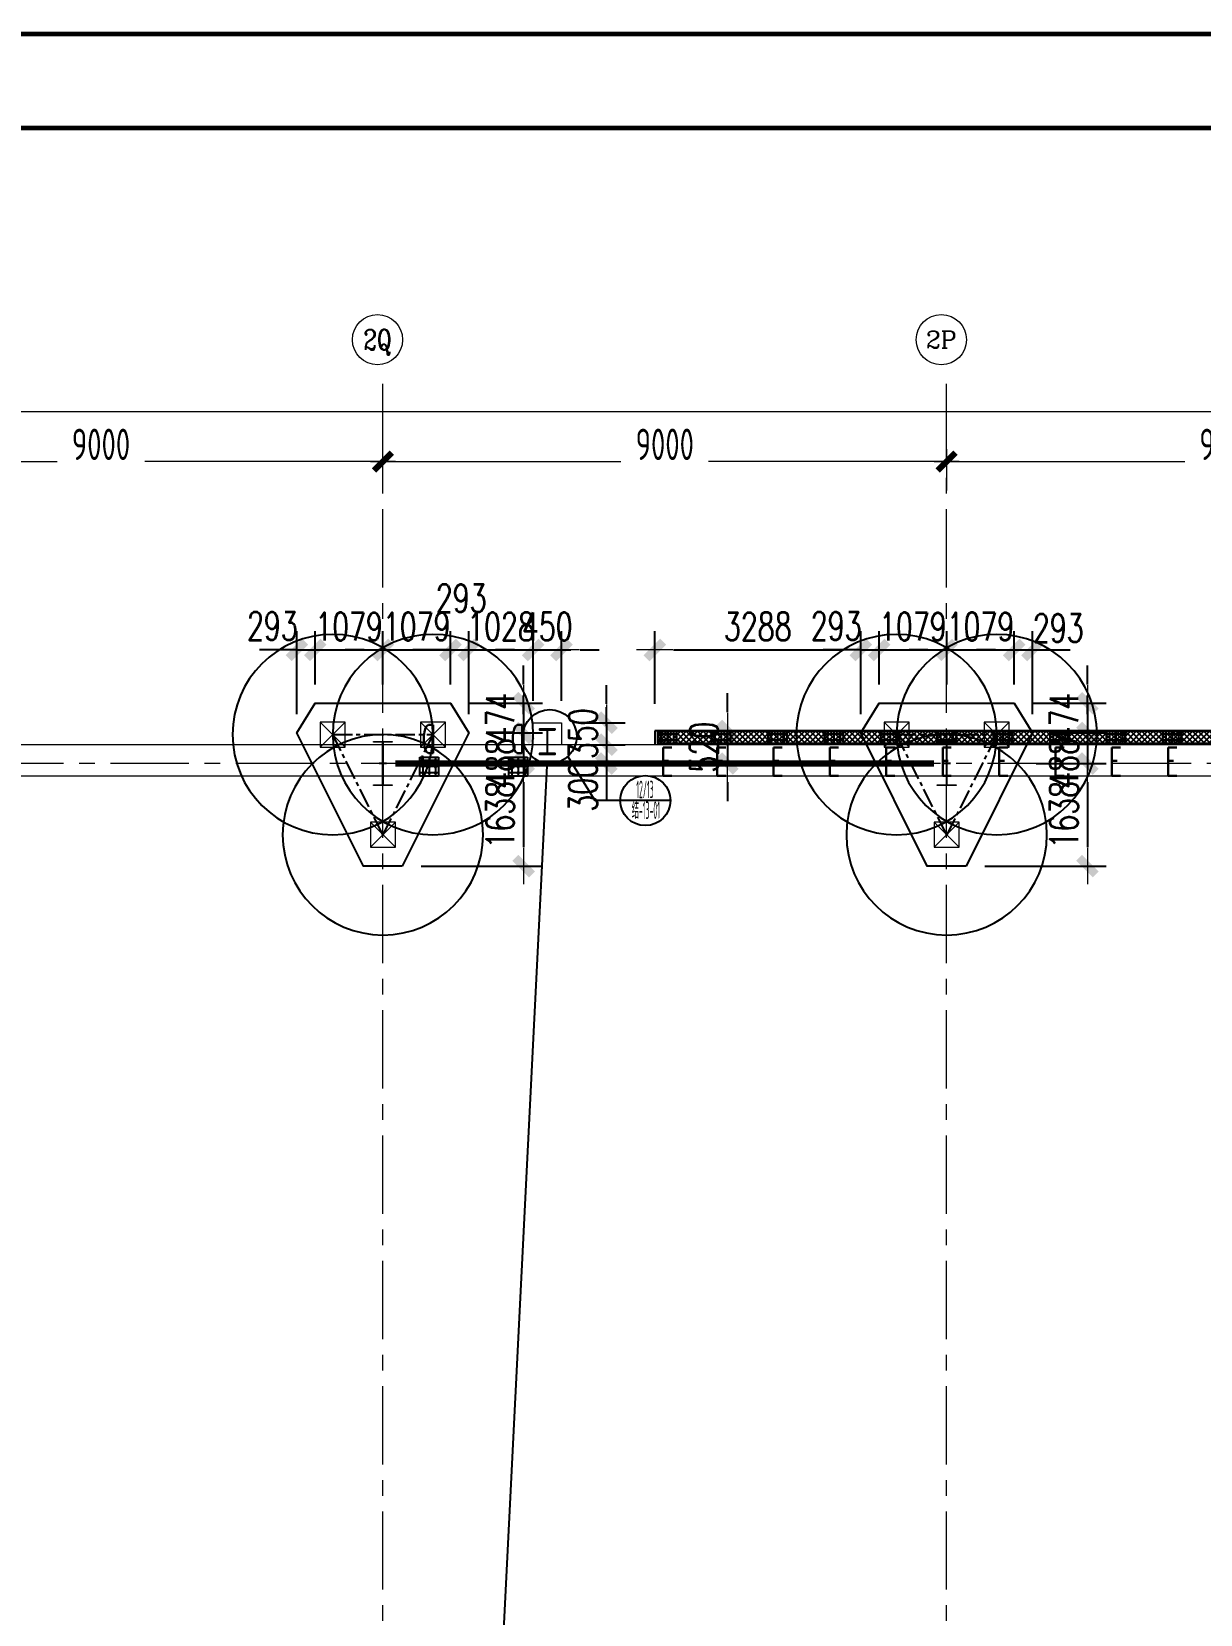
# Model space of a CAD drawing. Extents: x -1201378 to 2367219, y -619313 to 244905.
# Drawn here: x -215365 to -196708, y 4818 to 30085 of the extents above; entities that cross this region are included whole.
import ezdxf
from ezdxf.enums import TextEntityAlignment as Align

# ---------------------------------------------------------------- set-up
doc = ezdxf.new("R2010")
doc.units = 0
doc.header["$LTSCALE"] = 1000
doc.linetypes.add('CENTER', pattern=[2, 1.25, -0.25, 0.25, -0.25])
doc.layers.get('0').update_dxf_attribs({"linetype": 'CONTINUOUS'})
doc.layers.get('Defpoints').update_dxf_attribs({"linetype": 'CONTINUOUS'})
for name, color, linetype in [('0-cxFrame', 155, 'CONTINUOUS'), ('2钢材断面', 2, 'CONTINUOUS'), ('30预埋件', 30, 'CONTINUOUS'), ('40钢材投影', 40, 'CONTINUOUS'), ('A-AXIS-DP', 126, 'CONTINUOUS'), ('ALT_CEN-0-30', 1, 'CENTER'), ('S-DOTE1', 140, 'CENTER'), ('S-HATCH1-W', 252, 'CONTINUOUS'), ('S-SS', 111, 'CONTINUOUS'), ('S-XXX', 241, 'CONTINUOUS'), ('结构轮廓线', 1, 'CONTINUOUS')]:
    doc.layers.add(name, color=color, linetype=linetype)
for name, color, linetype, lineweight in [('0-cxText', 131, 'CONTINUOUS', 25), ('S-axis', 111, 'CONTINUOUS', 0), ('S-bkl', 4, 'CONTINUOUS', 0), ('S-col', 2, 'CONTINUOUS', 0), ('S-dim', 81, 'CONTINUOUS', 0), ('S-dote', 5, 'CENTER', 0), ('S-zhuang', 1, 'CONTINUOUS', 0), ('柱间支撑', 6, 'CENTER', 0)]:
    doc.layers.add(name, color=color, linetype=linetype, lineweight=lineweight)
doc.styles.add('_TCH_AXIS', font='COMPLEX', dxfattribs={"bigfont": 'GBCBIG'})
doc.styles.add('cx_tuming', font='simhei.ttf')
doc.styles.add('cx_tuqian1', font='')
doc.styles.add('DHTEXT-1', font='romans.shx', dxfattribs={"width": 0.7, "bigfont": 'chinese.shx'})
doc.styles.add('HZS', font='hzs.shx', dxfattribs={"width": 0.7, "bigfont": 'hztxt.shx'})
doc.styles.add('SS1', font='tj-romans1.shx', dxfattribs={"width": 0.7, "bigfont": 'tj-hztxt1.shx'})
doc.styles.add('TSSD_Dimension', font='tssdeng.shx', dxfattribs={"width": 0.7, "bigfont": 'hztxt.shx'})
doc.styles.add('黑体', font='simhei.ttf', dxfattribs={"width": 0.8})
doc.styles.get('cx_tuqian1').set_extended_font_data('SimSun')
doc.dimstyles.new('S-150-ARCHI', dxfattribs={"dimscale": 150, "dimtxt": 3, "dimasz": 2, "dimexe": 2, "dimexo": 2, "dimgap": 1, "dimtad": 1, "dimdec": 0, "dimzin": 0, "dimdsep": 46, "dimtxsty": 'SS1', "dimblk1": 'TT', "dimblk2": 'TT', "dimsah": 1, "dimcen": 1, "dimclrd": 256, "dimclre": 256, "dimclrt": 256, "dimadec": 0, "dimazin": 0, "dimtfac": 1, "dimtdec": 0, "dimtix": 1, "dimtmove": 2, "dimatfit": 0, "dimldrblk": 'TT', "dimfxl": 2, "dimtolj": 1, "dimtzin": 0, "dimarcsym": 0})
doc.dimstyles.new('TSSD_200_200', dxfattribs={"dimtxt": 500, "dimasz": 200, "dimexe": 200, "dimexo": 500, "dimgap": 200, "dimtad": 1, "dimdec": 0, "dimzin": 0, "dimdsep": 46, "dimtxsty": 'TSSD_Dimension', "dimblk": 'ARCHTICK', "dimcen": 0, "dimdle": 200, "dimclrt": 7, "dimadec": 0, "dimazin": 0, "dimtfac": 1, "dimtdec": 0, "dimtix": 1, "dimtmove": 2, "dimatfit": 3, "dimfxl": 1, "dimtolj": 1, "dimtzin": 0, "dimarcsym": 0})

# ---------------------------------------------------------------- blocks, each defined once
blk = doc.blocks.new('_ArchTick')
at = {"color": 0, "linetype": 'ByBlock', "const_width": 0.5}
blk.add_lwpolyline([(-0.71, -0.71), (0.71, 0.71)], dxfattribs=at)
blk = doc.blocks.new('*D96')
at = {"layer": 'Defpoints', "color": 0, "transparency": 16777216}
for p in [(-209758, -176778), (-218758, -177738), (-209758, -177738)]:
    blk.add_point(p, dxfattribs=at)
at = {"layer": 'S-axis', "color": 0, "lineweight": -2, "transparency": 16777216}
for p, q in [((-218758, -177238), (-218758, -176578)), ((-209758, -177238), (-209758, -176578)), ((-218958, -176778), (-214957, -176778)), ((-209558, -176778), (-213560, -176778))]:
    blk.add_line(p, q, dxfattribs=at)
at = {"layer": 'S-axis', "color": 0, "lineweight": -2, "transparency": 16777216, "xscale": 200, "yscale": 200, "zscale": 200, "rotation": 180}
blk.add_blockref('_ArchTick', (-218758, -176778), dxfattribs=at)
at = {"layer": 'S-axis', "color": 0, "lineweight": -2, "transparency": 16777216, "xscale": 200, "yscale": 200, "zscale": 200}
blk.add_blockref('_ArchTick', (-209758, -176778), dxfattribs=at)
at = {"layer": 'S-axis', "color": 7, "transparency": 16777216, "insert": (-214258, -176503), "char_height": 500, "attachment_point": 5, "style": 'TSSD_Dimension'}
blk.add_mtext('\\A1;9000', dxfattribs=at)
blk = doc.blocks.new('*D97')
at = {"layer": 'Defpoints', "color": 0, "transparency": 16777216}
for p in [(-200758, -176778), (-209758, -177738), (-200758, -177738)]:
    blk.add_point(p, dxfattribs=at)
at = {"layer": 'S-axis', "color": 0, "lineweight": -2, "transparency": 16777216}
for p, q in [((-209758, -177238), (-209758, -176578)), ((-200758, -177238), (-200758, -176578)), ((-209958, -176778), (-205957, -176778)), ((-200558, -176778), (-204560, -176778))]:
    blk.add_line(p, q, dxfattribs=at)
at = {"layer": 'S-axis', "color": 0, "lineweight": -2, "transparency": 16777216, "xscale": 200, "yscale": 200, "zscale": 200, "rotation": 180}
blk.add_blockref('_ArchTick', (-209758, -176778), dxfattribs=at)
at = {"layer": 'S-axis', "color": 0, "lineweight": -2, "transparency": 16777216, "xscale": 200, "yscale": 200, "zscale": 200}
blk.add_blockref('_ArchTick', (-200758, -176778), dxfattribs=at)
at = {"layer": 'S-axis', "color": 7, "transparency": 16777216, "insert": (-205258, -176503), "char_height": 500, "attachment_point": 5, "style": 'TSSD_Dimension'}
blk.add_mtext('\\A1;9000', dxfattribs=at)
blk = doc.blocks.new('*D98')
at = {"layer": 'Defpoints', "color": 0, "transparency": 16777216}
for p in [(-191758, -176778), (-200758, -177738), (-191758, -177738)]:
    blk.add_point(p, dxfattribs=at)
at = {"layer": 'S-axis', "color": 0, "lineweight": -2, "transparency": 16777216}
for p, q in [((-200758, -177238), (-200758, -176578)), ((-191758, -177238), (-191758, -176578)), ((-200958, -176778), (-196957, -176778)), ((-191558, -176778), (-195560, -176778))]:
    blk.add_line(p, q, dxfattribs=at)
at = {"layer": 'S-axis', "color": 0, "lineweight": -2, "transparency": 16777216, "xscale": 200, "yscale": 200, "zscale": 200, "rotation": 180}
blk.add_blockref('_ArchTick', (-200758, -176778), dxfattribs=at)
at = {"layer": 'S-axis', "color": 0, "lineweight": -2, "transparency": 16777216, "xscale": 200, "yscale": 200, "zscale": 200}
blk.add_blockref('_ArchTick', (-191758, -176778), dxfattribs=at)
at = {"layer": 'S-axis', "color": 7, "transparency": 16777216, "insert": (-196258, -176503), "char_height": 500, "attachment_point": 5, "style": 'TSSD_Dimension'}
blk.add_mtext('\\A1;9000', dxfattribs=at)
blk = doc.blocks.new('*D112')
at = {"layer": 'Defpoints', "color": 0, "transparency": 16777216}
for p in [(-82958, -175978), (-240958, -177638), (-82958, -177638)]:
    blk.add_point(p, dxfattribs=at)
at = {"layer": 'S-axis', "color": 0, "lineweight": -2, "transparency": 16777216}
for p, q in [((-240958, -177138), (-240958, -175778)), ((-82958, -177138), (-82958, -175778)), ((-241158, -175978), (-162899, -175978)), ((-82758, -175978), (-161018, -175978))]:
    blk.add_line(p, q, dxfattribs=at)
at = {"layer": 'S-axis', "color": 0, "lineweight": -2, "transparency": 16777216, "xscale": 200, "yscale": 200, "zscale": 200, "rotation": 180}
blk.add_blockref('_ArchTick', (-240958, -175978), dxfattribs=at)
at = {"layer": 'S-axis', "color": 0, "lineweight": -2, "transparency": 16777216, "xscale": 200, "yscale": 200, "zscale": 200}
blk.add_blockref('_ArchTick', (-82958, -175978), dxfattribs=at)
at = {"layer": 'S-axis', "color": 7, "transparency": 16777216, "insert": (-161958, -175703), "char_height": 500, "attachment_point": 5, "style": 'TSSD_Dimension'}
blk.add_mtext('\\A1;158000', dxfattribs=at)
blk = doc.blocks.new('nt66')
at = {"layer": 'S-col'}
blk.add_lwpolyline([(-195790, 766820), (-195490, 766820), (-195490, 766808), (-195636, 766808), (-195636, 766132), (-195490, 766132), (-195490, 766120), (-195790, 766120), (-195790, 766132), (-195644, 766132), (-195644, 766808), (-195790, 766808)], close=True, dxfattribs=at)
blk = doc.blocks.new('33333')
for p in [(-59214, -43900), (-50214, -43900)]:
    blk.add_blockref('nt66', p)
blk = doc.blocks.new('S-ZHUANG-400')
at = {"layer": 'S-zhuang'}
for p, q in [((200, -200), (-200, 200)), ((-200, -200), (200, 200))]:
    blk.add_line(p, q, dxfattribs=at)
blk.add_lwpolyline([(-200, 200), (200, 200), (200, -200), (-200, -200)], close=True, dxfattribs=at)
blk = doc.blocks.new('CT3')
at = {"layer": 'Defpoints'}
for centre in [(-101758, -256416), (-102558, -258016), (-100958, -258016)]:
    blk.add_circle(centre, 1600, dxfattribs=at)
at = {"layer": 'S-DOTE1', "ltscale": 0.25}
for p, q in [((-101698, -257554), (-101818, -257554)), ((-101758, -257494), (-101758, -257614))]:
    blk.add_line(p, q, dxfattribs=at)
at = {"layer": 'S-DOTE1', "linetype": 'CENTER', "ltscale": 0.25}
blk.add_lwpolyline([(-100958, -258016), (-101758, -256416), (-102558, -258016)], close=True, dxfattribs=at)
at = {"layer": 'S-HATCH1-W'}
blk.add_lwpolyline([(-101449, -255916), (-102067, -255916), (-103130, -258042), (-102837, -258516), (-100680, -258516), (-100387, -258042)], close=True, dxfattribs=at)
at = {"layer": 'S-zhuang', "rotation": 90.00000000000001}
for p in [(-101758, -256416), (-102558, -258016), (-100958, -258016)]:
    blk.add_blockref('S-ZHUANG-400', p, dxfattribs=at)
blk = doc.blocks.new('TK22.A0 L(Dragon)')
at = {"layer": '0-cxFrame', "color": 7, "const_width": 0.5}
blk.add_lwpolyline([(0, 0), (-1486, 0), (-1486, 841), (0, 841)], close=True, dxfattribs=at)
at = {"layer": '0-cxFrame', "const_width": 0.5}
blk.add_lwpolyline([(-80, 10), (-1466, 10), (-1466, 831), (-80, 831)], close=True, dxfattribs=at)
at = {"style": '黑体', "flags": 4}
blk.add_attdef('图幅', text='', height=3.3, dxfattribs=at).set_placement((-40, 3), align=Align.RIGHT)
at = {"layer": '0-cxText', "flags": 4}
for tag, height, style, p in [('建设单位', 3.5, 'cx_tuming', (-45, 240)), ('项目名称', 3.5, 'cx_tuming', (-45, 210)), ('子项名称', 3.5, 'cx_tuming', (-45, 180)), ('工程编号', 3.3, 'cx_tuqian1', (-35, 165)), ('图名1', 3.5, 'cx_tuming', (-45, 87)), ('图名2', 3.5, 'cx_tuming', (-45, 79)), ('图名3', 3.5, 'cx_tuming', (-45, 71)), ('出图日期', 3.3, 'cx_tuqian1', (-39, 60)), ('专业', 3.3, 'cx_tuqian1', (-55, 52)), ('图号', 3.3, 'cx_tuqian1', (-55, 44)), ('版次', 3.3, 'cx_tuqian1', (-20, 44))]:
    blk.add_attdef(tag, text='', height=height, dxfattribs=dict(at, style=style)).set_placement(p, align=Align.MIDDLE)
at = {"layer": 'Defpoints', "color": 6, "flags": 4}
for tag, height, style, p in [('tufu', 3.3, '黑体', (-12, 12)), ('dwfname', 4, 'cx_tuqian1', (-80, 3))]:
    blk.add_attdef(tag, text='', height=height, dxfattribs=dict(at, style=style)).set_placement(p, align=Align.RIGHT)
blk = doc.blocks.new('TT')
blk.add_line((-0.969, 0), (0.969, 0))
at = {"const_width": 0.45}
blk.add_lwpolyline([(-0.442, -0.442), (0.442, 0.442)], dxfattribs=at)
blk = doc.blocks.new('*D2068')
at = {"layer": 'Defpoints', "color": 0, "transparency": 16777216}
for p in [(-210837, 20214), (-210837, 19364), (-211130, 18889)]:
    blk.add_point(p, dxfattribs=at)
at = {"layer": 'S-dim', "lineweight": -2, "transparency": 16777216}
for p, q in [((-211130, 19189), (-211130, 20514)), ((-210837, 19664), (-210837, 20514)), ((-211430, 20214), (-211730, 20214)), ((-211130, 20214), (-210837, 20214)), ((-210537, 20214), (-210237, 20214))]:
    blk.add_line(p, q, dxfattribs=at)
at = {"layer": 'S-dim', "lineweight": -2, "transparency": 16777216, "xscale": 300, "yscale": 300, "zscale": 300}
blk.add_blockref('TT', (-211130, 20214), dxfattribs=at)
at = {"layer": 'S-dim', "lineweight": -2, "transparency": 16777216, "xscale": 300, "yscale": 300, "zscale": 300, "rotation": 180}
blk.add_blockref('TT', (-210837, 20214), dxfattribs=at)
at = {"layer": 'S-dim', "transparency": 16777216, "insert": (-211522, 20598), "char_height": 450, "attachment_point": 5, "style": 'SS1'}
blk.add_mtext('\\A1;293', dxfattribs=at)
blk = doc.blocks.new('*D2069')
at = {"layer": 'Defpoints', "color": 0, "transparency": 16777216}
for p in [(-209758, 20214), (-210837, 19364), (-209758, 19364)]:
    blk.add_point(p, dxfattribs=at)
at = {"layer": 'S-dim', "lineweight": -2, "transparency": 16777216}
for p, q in [((-210837, 19664), (-210837, 20514)), ((-209758, 19664), (-209758, 20514)), ((-211137, 20214), (-211437, 20214)), ((-210837, 20214), (-209758, 20214)), ((-209458, 20214), (-209158, 20214))]:
    blk.add_line(p, q, dxfattribs=at)
at = {"layer": 'S-dim', "lineweight": -2, "transparency": 16777216, "xscale": 300, "yscale": 300, "zscale": 300}
blk.add_blockref('TT', (-210837, 20214), dxfattribs=at)
at = {"layer": 'S-dim', "lineweight": -2, "transparency": 16777216, "xscale": 300, "yscale": 300, "zscale": 300, "rotation": 180}
blk.add_blockref('TT', (-209758, 20214), dxfattribs=at)
at = {"layer": 'S-dim', "transparency": 16777216, "insert": (-210298, 20589), "char_height": 450, "attachment_point": 5, "style": 'SS1'}
blk.add_mtext('\\A1;1079', dxfattribs=at)
blk = doc.blocks.new('*D2070')
at = {"layer": 'Defpoints', "color": 0, "transparency": 16777216}
for p in [(-208680, 20214), (-209758, 19364), (-208680, 19364)]:
    blk.add_point(p, dxfattribs=at)
at = {"layer": 'S-dim', "lineweight": -2, "transparency": 16777216}
for p, q in [((-209758, 19664), (-209758, 20514)), ((-208680, 19664), (-208680, 20514)), ((-210058, 20214), (-210358, 20214)), ((-209758, 20214), (-208680, 20214)), ((-208380, 20214), (-208080, 20214))]:
    blk.add_line(p, q, dxfattribs=at)
at = {"layer": 'S-dim', "lineweight": -2, "transparency": 16777216, "xscale": 300, "yscale": 300, "zscale": 300}
blk.add_blockref('TT', (-209758, 20214), dxfattribs=at)
at = {"layer": 'S-dim', "lineweight": -2, "transparency": 16777216, "xscale": 300, "yscale": 300, "zscale": 300, "rotation": 180}
blk.add_blockref('TT', (-208680, 20214), dxfattribs=at)
at = {"layer": 'S-dim', "transparency": 16777216, "insert": (-209219, 20589), "char_height": 450, "attachment_point": 5, "style": 'SS1'}
blk.add_mtext('\\A1;1079', dxfattribs=at)
blk = doc.blocks.new('*D2071')
at = {"layer": 'Defpoints', "color": 0, "transparency": 16777216}
for p in [(-208387, 20214), (-208680, 19364), (-208387, 18889)]:
    blk.add_point(p, dxfattribs=at)
at = {"layer": 'S-dim', "lineweight": -2, "transparency": 16777216}
for p, q in [((-208680, 19664), (-208680, 20514)), ((-208387, 19189), (-208387, 20514)), ((-208980, 20214), (-209280, 20214)), ((-208680, 20214), (-208387, 20214)), ((-208087, 20214), (-207787, 20214))]:
    blk.add_line(p, q, dxfattribs=at)
at = {"layer": 'S-dim', "lineweight": -2, "transparency": 16777216, "xscale": 300, "yscale": 300, "zscale": 300}
blk.add_blockref('TT', (-208680, 20214), dxfattribs=at)
at = {"layer": 'S-dim', "lineweight": -2, "transparency": 16777216, "xscale": 300, "yscale": 300, "zscale": 300, "rotation": 180}
blk.add_blockref('TT', (-208387, 20214), dxfattribs=at)
at = {"layer": 'S-dim', "transparency": 16777216, "insert": (-208507, 21041), "char_height": 450, "attachment_point": 5, "style": 'SS1'}
blk.add_mtext('\\A1;293', dxfattribs=at)
blk = doc.blocks.new('*D2072')
at = {"layer": 'Defpoints', "color": 0, "transparency": 16777216}
for p in [(-208680, 19364), (-208387, 18889), (-207511, 18889)]:
    blk.add_point(p, dxfattribs=at)
at = {"layer": 'S-dim', "lineweight": -2, "transparency": 16777216}
for p, q in [((-207511, 19664), (-207511, 19964)), ((-208380, 19364), (-207211, 19364)), ((-207511, 19364), (-207511, 18889)), ((-208087, 18889), (-207211, 18889)), ((-207511, 18589), (-207511, 18289))]:
    blk.add_line(p, q, dxfattribs=at)
at = {"layer": 'S-dim', "lineweight": -2, "transparency": 16777216, "xscale": 300, "yscale": 300, "zscale": 300}
for p, rotation in [((-207511, 19364), 270), ((-207511, 18889), 90)]:
    blk.add_blockref('TT', p, dxfattribs=dict(at, rotation=rotation))
at = {"layer": 'S-dim', "transparency": 16777216, "insert": (-207886, 19127), "char_height": 450, "attachment_point": 5, "rotation": 90, "style": 'SS1'}
blk.add_mtext('\\A1;474', dxfattribs=at)
blk = doc.blocks.new('*D2073')
at = {"layer": 'Defpoints', "color": 0, "transparency": 16777216}
for p in [(-208387, 18889), (-208630, 18402), (-207511, 18402)]:
    blk.add_point(p, dxfattribs=at)
at = {"layer": 'S-dim', "lineweight": -2, "transparency": 16777216}
for p, q in [((-207511, 19189), (-207511, 19489)), ((-208087, 18889), (-207211, 18889)), ((-207511, 18889), (-207511, 18402)), ((-208330, 18402), (-207211, 18402)), ((-207511, 18102), (-207511, 17802))]:
    blk.add_line(p, q, dxfattribs=at)
at = {"layer": 'S-dim', "lineweight": -2, "transparency": 16777216, "xscale": 300, "yscale": 300, "zscale": 300}
for p, rotation in [((-207511, 18889), 270), ((-207511, 18402), 90)]:
    blk.add_blockref('TT', p, dxfattribs=dict(at, rotation=rotation))
at = {"layer": 'S-dim', "transparency": 16777216, "insert": (-207886, 18402), "char_height": 450, "attachment_point": 5, "rotation": 90, "style": 'SS1'}
blk.add_mtext('\\A1;488', dxfattribs=at)
blk = doc.blocks.new('*D2074')
at = {"layer": 'Defpoints', "color": 0, "transparency": 16777216}
for p in [(-208630, 18402), (-209449, 16764), (-207511, 16764)]:
    blk.add_point(p, dxfattribs=at)
at = {"layer": 'S-dim', "lineweight": -2, "transparency": 16777216}
for p, q in [((-208330, 18402), (-207211, 18402)), ((-207511, 18102), (-207511, 17064)), ((-209149, 16764), (-207211, 16764))]:
    blk.add_line(p, q, dxfattribs=at)
at = {"layer": 'S-dim', "lineweight": -2, "transparency": 16777216, "xscale": 300, "yscale": 300, "zscale": 300}
for p, rotation in [((-207511, 18402), 90), ((-207511, 16764), 270)]:
    blk.add_blockref('TT', p, dxfattribs=dict(at, rotation=rotation))
at = {"layer": 'S-dim', "transparency": 16777216, "insert": (-207886, 17583), "char_height": 450, "attachment_point": 5, "rotation": 90, "style": 'SS1'}
blk.add_mtext('\\A1;1638', dxfattribs=at)
blk = doc.blocks.new('*D2075')
at = {"layer": 'Defpoints', "color": 0, "transparency": 16777216}
for p in [(-201837, 20214), (-201837, 19364), (-202130, 18889)]:
    blk.add_point(p, dxfattribs=at)
at = {"layer": 'S-dim', "lineweight": -2, "transparency": 16777216}
for p, q in [((-202130, 19189), (-202130, 20514)), ((-201837, 19664), (-201837, 20514)), ((-202430, 20214), (-202730, 20214)), ((-202130, 20214), (-201837, 20214)), ((-201537, 20214), (-201237, 20214))]:
    blk.add_line(p, q, dxfattribs=at)
at = {"layer": 'S-dim', "lineweight": -2, "transparency": 16777216, "xscale": 300, "yscale": 300, "zscale": 300}
blk.add_blockref('TT', (-202130, 20214), dxfattribs=at)
at = {"layer": 'S-dim', "lineweight": -2, "transparency": 16777216, "xscale": 300, "yscale": 300, "zscale": 300, "rotation": 180}
blk.add_blockref('TT', (-201837, 20214), dxfattribs=at)
at = {"layer": 'S-dim', "transparency": 16777216, "insert": (-202522, 20598), "char_height": 450, "attachment_point": 5, "style": 'SS1'}
blk.add_mtext('\\A1;293', dxfattribs=at)
blk = doc.blocks.new('*D2076')
at = {"layer": 'Defpoints', "color": 0, "transparency": 16777216}
for p in [(-200758, 20214), (-201837, 19364), (-200758, 19364)]:
    blk.add_point(p, dxfattribs=at)
at = {"layer": 'S-dim', "lineweight": -2, "transparency": 16777216}
for p, q in [((-201837, 19664), (-201837, 20514)), ((-200758, 19664), (-200758, 20514)), ((-202137, 20214), (-202437, 20214)), ((-201837, 20214), (-200758, 20214)), ((-200458, 20214), (-200158, 20214))]:
    blk.add_line(p, q, dxfattribs=at)
at = {"layer": 'S-dim', "lineweight": -2, "transparency": 16777216, "xscale": 300, "yscale": 300, "zscale": 300}
blk.add_blockref('TT', (-201837, 20214), dxfattribs=at)
at = {"layer": 'S-dim', "lineweight": -2, "transparency": 16777216, "xscale": 300, "yscale": 300, "zscale": 300, "rotation": 180}
blk.add_blockref('TT', (-200758, 20214), dxfattribs=at)
at = {"layer": 'S-dim', "transparency": 16777216, "insert": (-201298, 20589), "char_height": 450, "attachment_point": 5, "style": 'SS1'}
blk.add_mtext('\\A1;1079', dxfattribs=at)
blk = doc.blocks.new('*D2077')
at = {"layer": 'Defpoints', "color": 0, "transparency": 16777216}
for p in [(-199680, 20214), (-200758, 19364), (-199680, 19364)]:
    blk.add_point(p, dxfattribs=at)
at = {"layer": 'S-dim', "lineweight": -2, "transparency": 16777216}
for p, q in [((-200758, 19664), (-200758, 20514)), ((-199680, 19664), (-199680, 20514)), ((-201058, 20214), (-201358, 20214)), ((-200758, 20214), (-199680, 20214)), ((-199380, 20214), (-199080, 20214))]:
    blk.add_line(p, q, dxfattribs=at)
at = {"layer": 'S-dim', "lineweight": -2, "transparency": 16777216, "xscale": 300, "yscale": 300, "zscale": 300}
blk.add_blockref('TT', (-200758, 20214), dxfattribs=at)
at = {"layer": 'S-dim', "lineweight": -2, "transparency": 16777216, "xscale": 300, "yscale": 300, "zscale": 300, "rotation": 180}
blk.add_blockref('TT', (-199680, 20214), dxfattribs=at)
at = {"layer": 'S-dim', "transparency": 16777216, "insert": (-200219, 20589), "char_height": 450, "attachment_point": 5, "style": 'SS1'}
blk.add_mtext('\\A1;1079', dxfattribs=at)
blk = doc.blocks.new('*D2078')
at = {"layer": 'Defpoints', "color": 0, "transparency": 16777216}
for p in [(-199387, 20214), (-199680, 19364), (-199387, 18889)]:
    blk.add_point(p, dxfattribs=at)
at = {"layer": 'S-dim', "lineweight": -2, "transparency": 16777216}
for p, q in [((-199680, 19664), (-199680, 20514)), ((-199387, 19189), (-199387, 20514)), ((-199980, 20214), (-200280, 20214)), ((-199680, 20214), (-199387, 20214)), ((-199087, 20214), (-198787, 20214))]:
    blk.add_line(p, q, dxfattribs=at)
at = {"layer": 'S-dim', "lineweight": -2, "transparency": 16777216, "xscale": 300, "yscale": 300, "zscale": 300}
blk.add_blockref('TT', (-199680, 20214), dxfattribs=at)
at = {"layer": 'S-dim', "lineweight": -2, "transparency": 16777216, "xscale": 300, "yscale": 300, "zscale": 300, "rotation": 180}
blk.add_blockref('TT', (-199387, 20214), dxfattribs=at)
at = {"layer": 'S-dim', "transparency": 16777216, "insert": (-198976, 20564), "char_height": 450, "attachment_point": 5, "style": 'SS1'}
blk.add_mtext('\\A1;293', dxfattribs=at)
blk = doc.blocks.new('*D2079')
at = {"layer": 'Defpoints', "color": 0, "transparency": 16777216}
for p in [(-199680, 19364), (-199387, 18889), (-198511, 18889)]:
    blk.add_point(p, dxfattribs=at)
at = {"layer": 'S-dim', "lineweight": -2, "transparency": 16777216}
for p, q in [((-198511, 19664), (-198511, 19964)), ((-199380, 19364), (-198211, 19364)), ((-198511, 19364), (-198511, 18889)), ((-199087, 18889), (-198211, 18889)), ((-198511, 18589), (-198511, 18289))]:
    blk.add_line(p, q, dxfattribs=at)
at = {"layer": 'S-dim', "lineweight": -2, "transparency": 16777216, "xscale": 300, "yscale": 300, "zscale": 300}
for p, rotation in [((-198511, 19364), 270), ((-198511, 18889), 90)]:
    blk.add_blockref('TT', p, dxfattribs=dict(at, rotation=rotation))
at = {"layer": 'S-dim', "transparency": 16777216, "insert": (-198886, 19127), "char_height": 450, "attachment_point": 5, "rotation": 90, "style": 'SS1'}
blk.add_mtext('\\A1;474', dxfattribs=at)
blk = doc.blocks.new('*D2080')
at = {"layer": 'Defpoints', "color": 0, "transparency": 16777216}
for p in [(-199387, 18889), (-199630, 18402), (-198511, 18402)]:
    blk.add_point(p, dxfattribs=at)
at = {"layer": 'S-dim', "lineweight": -2, "transparency": 16777216}
for p, q in [((-198511, 19189), (-198511, 19489)), ((-199087, 18889), (-198211, 18889)), ((-198511, 18889), (-198511, 18402)), ((-199330, 18402), (-198211, 18402)), ((-198511, 18102), (-198511, 17802))]:
    blk.add_line(p, q, dxfattribs=at)
at = {"layer": 'S-dim', "lineweight": -2, "transparency": 16777216, "xscale": 300, "yscale": 300, "zscale": 300}
for p, rotation in [((-198511, 18889), 270), ((-198511, 18402), 90)]:
    blk.add_blockref('TT', p, dxfattribs=dict(at, rotation=rotation))
at = {"layer": 'S-dim', "transparency": 16777216, "insert": (-198886, 18402), "char_height": 450, "attachment_point": 5, "rotation": 90, "style": 'SS1'}
blk.add_mtext('\\A1;488', dxfattribs=at)
blk = doc.blocks.new('*D2081')
at = {"layer": 'Defpoints', "color": 0, "transparency": 16777216}
for p in [(-199630, 18402), (-200449, 16764), (-198511, 16764)]:
    blk.add_point(p, dxfattribs=at)
at = {"layer": 'S-dim', "lineweight": -2, "transparency": 16777216}
for p, q in [((-199330, 18402), (-198211, 18402)), ((-198511, 18102), (-198511, 17064)), ((-200149, 16764), (-198211, 16764))]:
    blk.add_line(p, q, dxfattribs=at)
at = {"layer": 'S-dim', "lineweight": -2, "transparency": 16777216, "xscale": 300, "yscale": 300, "zscale": 300}
for p, rotation in [((-198511, 18402), 90), ((-198511, 16764), 270)]:
    blk.add_blockref('TT', p, dxfattribs=dict(at, rotation=rotation))
at = {"layer": 'S-dim', "transparency": 16777216, "insert": (-198886, 17583), "char_height": 450, "attachment_point": 5, "rotation": 90, "style": 'SS1'}
blk.add_mtext('\\A1;1638', dxfattribs=at)
blk = doc.blocks.new('*D6536')
at = {"layer": 'Defpoints', "color": 0, "transparency": 16777216}
for p in [(-202130, 20214), (-205418, 19052), (-202130, 18889)]:
    blk.add_point(p, dxfattribs=at)
at = {"layer": 'S-dim', "lineweight": -2, "transparency": 16777216}
for p, q in [((-205418, 19352), (-205418, 20514)), ((-202130, 19189), (-202130, 20514)), ((-205118, 20214), (-202430, 20214))]:
    blk.add_line(p, q, dxfattribs=at)
at = {"layer": 'S-dim', "lineweight": -2, "transparency": 16777216, "xscale": 300, "yscale": 300, "zscale": 300, "rotation": 180}
blk.add_blockref('TT', (-205418, 20214), dxfattribs=at)
at = {"layer": 'S-dim', "lineweight": -2, "transparency": 16777216, "xscale": 300, "yscale": 300, "zscale": 300}
blk.add_blockref('TT', (-202130, 20214), dxfattribs=at)
at = {"layer": 'S-dim', "transparency": 16777216, "insert": (-203774, 20589), "char_height": 450, "attachment_point": 5, "style": 'SS1'}
blk.add_mtext('\\A1;3288', dxfattribs=at)
blk = doc.blocks.new('*D6537')
at = {"layer": 'Defpoints', "color": 0, "transparency": 16777216}
for p in [(-205213, 18922), (-205213, 18402), (-204257, 18402)]:
    blk.add_point(p, dxfattribs=at)
at = {"layer": 'S-dim', "lineweight": -2, "transparency": 16777216}
for p, q in [((-204257, 19222), (-204257, 19522)), ((-204913, 18922), (-203957, 18922)), ((-204257, 18922), (-204257, 18402)), ((-204913, 18402), (-203957, 18402)), ((-204257, 18102), (-204257, 17802))]:
    blk.add_line(p, q, dxfattribs=at)
at = {"layer": 'S-dim', "lineweight": -2, "transparency": 16777216, "xscale": 300, "yscale": 300, "zscale": 300}
for p, rotation in [((-204257, 18922), 270), ((-204257, 18402), 90)]:
    blk.add_blockref('TT', p, dxfattribs=dict(at, rotation=rotation))
at = {"layer": 'S-dim', "transparency": 16777216, "insert": (-204632, 18662), "char_height": 450, "attachment_point": 5, "rotation": 90, "style": 'SS1'}
blk.add_mtext('\\A1;520', dxfattribs=at)
blk = doc.blocks.new('2号一层翻口')
at = {"layer": '结构轮廓线', "color": 1, "ltscale": 500}
for p, q in [((-184198, 518922), (-205418, 518922)), ((-205418, 518922), (-205418, 518702)), ((-205213, 518922), (-184404, 518922))]:
    blk.add_line(p, q, dxfattribs=at)
blk = doc.blocks.new('20250903183753')
at = {"layer": '2钢材断面'}
for p, q in [((150, 0), (-150, 0)), ((-150, 0), (-150, -300)), ((150, -300), (150, 0)), ((-150, -300), (150, -300))]:
    blk.add_line(p, q, dxfattribs=at)
at = {"layer": '40钢材投影'}
for centre, radius in [((-100, -50), 12), ((-100, -150), 12), ((-100, -250), 12), ((-100, -50), 6), ((-100, -150), 6), ((-100, -250), 6), ((0, -50), 12), ((0, -150), 12), ((0, -250), 12), ((0, -50), 6), ((0, -150), 6), ((0, -250), 6), ((100, -50), 12), ((100, -150), 12), ((100, -251), 12), ((100, -50), 6), ((100, -150), 6), ((100, -251), 6)]:
    blk.add_circle(centre, radius, dxfattribs=at)
at = {"layer": 'ALT_CEN-0-30', "ltscale": 20}
for p, q in [((-100, 0), (-100, -300)), ((0, 0), (0, -300)), ((100, 0), (100, -300)), ((-150, -50), (150, -50)), ((-150, -150), (150, -150)), ((-150, -250), (150, -250))]:
    blk.add_line(p, q, dxfattribs=at)
blk = doc.blocks.new('20250903183821')
at = {"ltscale": 50}
blk.add_blockref('20250903183753', (0, 0), dxfattribs=at)
at = {"layer": '30预埋件', "style": 'DHTEXT-1', "text_generation_flag": 6, "width": 0.55}
blk.add_attdef('B', (-105, 65), '', height=450, rotation=180, dxfattribs=at)
blk = doc.blocks.new('20250902145151')
at = {"layer": '2钢材断面'}
for p, q in [((150, 100), (-150, 100)), ((-150, 100), (-150, -100)), ((150, -100), (150, 100)), ((-150, -100), (150, -100))]:
    blk.add_line(p, q, dxfattribs=at)
at = {"layer": '40钢材投影'}
for centre, radius in [((-100, 50), 10), ((-100, 50), 5), ((0, 50), 10), ((0, 50), 5), ((100, 50), 10), ((100, 50), 5), ((-100, -50), 10), ((-100, -50), 5), ((0, -50), 10), ((0, -50), 5), ((100, -50), 10), ((100, -50), 5)]:
    blk.add_circle(centre, radius, dxfattribs=at)
at = {"layer": 'ALT_CEN-0-30', "ltscale": 20}
for p, q in [((-150, 50), (150, 50)), ((-100, 100), (-100, -100)), ((0, 100), (0, -100)), ((100, 100), (100, -100)), ((-150, -50), (150, -50))]:
    blk.add_line(p, q, dxfattribs=at)
blk = doc.blocks.new('20250912153858')
at = {"ltscale": 50}
blk.add_blockref('20250902145151', (0, 100), dxfattribs=at)
at = {"layer": '30预埋件', "style": 'DHTEXT-1', "text_generation_flag": 6, "width": 0.55}
blk.add_attdef('B', (105, -65), '', height=450, dxfattribs=at)
blk = doc.blocks.new('A$C9c07358d')
at = {"layer": '柱间支撑', "const_width": 100}
blk.add_lwpolyline([(39100, 150), (30500, 150)], dxfattribs=at)
blk = doc.blocks.new('*D8789')
at = {"layer": 'Defpoints', "color": 0, "transparency": 16777216}
for p in [(-206908, 19052), (-206908, 18702), (-206189, 18702)]:
    blk.add_point(p, dxfattribs=at)
at = {"layer": 'S-dim', "lineweight": -2, "transparency": 16777216}
for p, q in [((-206189, 19352), (-206189, 19652)), ((-206608, 19052), (-205889, 19052)), ((-206189, 19052), (-206189, 18702)), ((-206608, 18702), (-205889, 18702)), ((-206189, 18402), (-206189, 18102))]:
    blk.add_line(p, q, dxfattribs=at)
at = {"layer": 'S-dim', "lineweight": -2, "transparency": 16777216, "xscale": 300, "yscale": 300, "zscale": 300}
for p, rotation in [((-206189, 19052), 270), ((-206189, 18702), 90)]:
    blk.add_blockref('TT', p, dxfattribs=dict(at, rotation=rotation))
at = {"layer": 'S-dim', "transparency": 16777216, "insert": (-206564, 18877), "char_height": 450, "attachment_point": 5, "rotation": 90, "style": 'SS1'}
blk.add_mtext('\\A1;350', dxfattribs=at)
blk = doc.blocks.new('*D8790')
at = {"layer": 'Defpoints', "color": 0, "transparency": 16777216}
for p in [(-206908, 18702), (-206908, 18402), (-206189, 18402)]:
    blk.add_point(p, dxfattribs=at)
at = {"layer": 'S-dim', "lineweight": -2, "transparency": 16777216}
for p, q in [((-206189, 19002), (-206189, 19302)), ((-206608, 18702), (-205889, 18702)), ((-206189, 18702), (-206189, 18402)), ((-206608, 18402), (-205889, 18402)), ((-206189, 18102), (-206189, 17802))]:
    blk.add_line(p, q, dxfattribs=at)
at = {"layer": 'S-dim', "lineweight": -2, "transparency": 16777216, "xscale": 300, "yscale": 300, "zscale": 300}
for p, rotation in [((-206189, 18702), 270), ((-206189, 18402), 90)]:
    blk.add_blockref('TT', p, dxfattribs=dict(at, rotation=rotation))
at = {"layer": 'S-dim', "transparency": 16777216, "insert": (-206564, 18038), "char_height": 450, "attachment_point": 5, "rotation": 90, "style": 'SS1'}
blk.add_mtext('\\A1;300', dxfattribs=at)
blk = doc.blocks.new('*D8791')
at = {"layer": 'Defpoints', "color": 0, "transparency": 16777216}
for p in [(-207358, 20214), (-208387, 19183), (-207358, 19102)]:
    blk.add_point(p, dxfattribs=at)
at = {"layer": 'S-dim', "lineweight": -2, "transparency": 16777216}
for p, q in [((-208387, 19483), (-208387, 20514)), ((-207358, 19402), (-207358, 20514)), ((-208687, 20214), (-208987, 20214)), ((-208387, 20214), (-207358, 20214)), ((-207058, 20214), (-206758, 20214))]:
    blk.add_line(p, q, dxfattribs=at)
at = {"layer": 'S-dim', "lineweight": -2, "transparency": 16777216, "xscale": 300, "yscale": 300, "zscale": 300}
blk.add_blockref('TT', (-208387, 20214), dxfattribs=at)
at = {"layer": 'S-dim', "lineweight": -2, "transparency": 16777216, "xscale": 300, "yscale": 300, "zscale": 300, "rotation": 180}
blk.add_blockref('TT', (-207358, 20214), dxfattribs=at)
at = {"layer": 'S-dim', "transparency": 16777216, "insert": (-207873, 20589), "char_height": 450, "attachment_point": 5, "style": 'SS1'}
blk.add_mtext('\\A1;1028', dxfattribs=at)
blk = doc.blocks.new('*D8792')
at = {"layer": 'Defpoints', "color": 0, "transparency": 16777216}
for p in [(-206908, 20214), (-207358, 19102), (-206908, 19102)]:
    blk.add_point(p, dxfattribs=at)
at = {"layer": 'S-dim', "lineweight": -2, "transparency": 16777216}
for p, q in [((-207358, 19402), (-207358, 20514)), ((-206908, 19402), (-206908, 20514)), ((-207658, 20214), (-207958, 20214)), ((-207358, 20214), (-206908, 20214)), ((-206608, 20214), (-206308, 20214))]:
    blk.add_line(p, q, dxfattribs=at)
at = {"layer": 'S-dim', "lineweight": -2, "transparency": 16777216, "xscale": 300, "yscale": 300, "zscale": 300}
blk.add_blockref('TT', (-207358, 20214), dxfattribs=at)
at = {"layer": 'S-dim', "lineweight": -2, "transparency": 16777216, "xscale": 300, "yscale": 300, "zscale": 300, "rotation": 180}
blk.add_blockref('TT', (-206908, 20214), dxfattribs=at)
at = {"layer": 'S-dim', "transparency": 16777216, "insert": (-207133, 20589), "char_height": 450, "attachment_point": 5, "style": 'SS1'}
blk.add_mtext('\\A1;450', dxfattribs=at)
blk = doc.blocks.new('2#轴网')
at = {"layer": 'S-axis'}
for centre in [(-209843.4, -174832), (-200843.4, -174832)]:
    blk.add_circle(centre, 400, dxfattribs=at)
at = {"layer": 'S-dote'}
for p, q in [((-209758.5, -270787), (-209758.5, -175298.2)), ((-200758.5, -270787), (-200758.5, -175298.2)), ((-74854.3, -181598.2), (-251154.3, -181598.2))]:
    blk.add_line(p, q, dxfattribs=at)
at = {"layer": 'S-axis', "style": '_TCH_AXIS', "width": 0.807692}
blk.add_text('2Q', height=327.87, dxfattribs=at).set_placement((-210070.4, -174996), (-209616.4, -174996), align=Align.FIT)
at = {"layer": 'S-axis', "style": '_TCH_AXIS'}
blk.add_text('2P', height=276.42, dxfattribs=at).set_placement((-201086.9, -174970.3), (-200599.9, -174970.3), align=Align.FIT)
at = {"layer": 'S-axis'}
for base, p1, p2, picture, middle in [((-82958.5, -175978.2), (-240958.5, -177638.2), (-82958.5, -177638.2), '*D112', (-161958.5, -175703.2)), ((-209758.5, -176778.2), (-218758.5, -177738.2), (-209758.5, -177738.2), '*D96', (-214258.5, -176503.2)), ((-200758.5, -176778.2), (-209758.5, -177738.2), (-200758.5, -177738.2), '*D97', (-205258.5, -176503.2)), ((-191758.5, -176778.2), (-200758.5, -177738.2), (-191758.5, -177738.2), '*D98', (-196258.5, -176503.2))]:
    dim = blk.add_linear_dim(base=base, p1=p1, p2=p2, angle=0, dimstyle='TSSD_200_200', dxfattribs=at)
    dim.commit()
    dim.dimension.update_dxf_attribs({"geometry": picture, "text_midpoint": middle, "dimtype": 161})

msp = doc.modelspace()

# ---------------------------------------------------------------- hatches: boundary and pattern name
at = {"layer": 'S-HATCH1-W'}
h = msp.add_hatch(dxfattribs=at)
h.set_pattern_fill('ANSI37', color=256, scale=20)
h.set_pattern_definition([(45, (27000, 274540.09), (-44.901281, 44.901281), []), (135, (27000, 274540.09), (-44.901281, -44.901281), [])])
h.paths.add_polyline_path([(-205368.5, 18921.8), (-184248.5, 18921.8), (-184248.5, 18721.8), (-205368.5, 18721.8)])

# ---------------------------------------------------------------- linework, layer by layer
at = {"layer": 'A-AXIS-DP', "color": 1, "ltscale": 10000}
msp.add_lwpolyline([(-207008.5, 18939.8), (-207008.5, 18951.8), (-207258.5, 18951.8), (-207258.5, 18939.8), (-207137.5, 18939.8), (-207137.5, 18563.8), (-207258.5, 18563.8), (-207258.5, 18551.8), (-207008.5, 18551.8), (-207008.5, 18563.8), (-207129.5, 18563.8), (-207129.5, 18939.8)], close=True, dxfattribs=at)
at = {"layer": 'Defpoints', "color": 1}
msp.add_line((-214519.2, -128743.1), (-207137.5, 18363.8), dxfattribs=at)
at = {"layer": 'S-bkl'}
for p, q in [((-83754.5, 18701.8), (-219244.8, 18701.8)), ((-83754.5, 18201.8), (-218937.8, 18201.8))]:
    msp.add_line(p, q, dxfattribs=at)
msp.add_lwpolyline([(-207358.5, 18701.8), (-207358.5, 19051.8), (-206908.5, 19051.8), (-206908.5, 18701.8)], dxfattribs=at)
at = {"layer": 'S-HATCH1-W'}
msp.add_lwpolyline([(-205368.5, 18921.8), (-184248.5, 18921.8), (-184248.5, 18721.8), (-205368.5, 18721.8)], close=True, dxfattribs=at)
at = {"layer": 'S-XXX'}
for p in [(-206803.3, 18515), (-205169, 17810.1)]:
    msp.add_line(p, (-206377.1, 17810.1), dxfattribs=at)
for centre, radius in [((-207093.9, 18832.2), 430.2), ((-205569, 17810.1), 400)]:
    msp.add_circle(centre, radius, dxfattribs=at)

# ---------------------------------------------------------------- block references
at = {"ltscale": 500}
ref = msp.add_blockref('20250903183821', (-209018.5, 18501.8), dxfattribs=dict(at, xscale=-1))
ref.add_attrib('B', 'D', (-208913, 19016.8), dxfattribs={"layer": '30预埋件', "height": 450, "style": 'DHTEXT-1', "text_generation_flag": 6, "width": 0.55})
ref = msp.add_blockref('20250903183821', (-207598.5, 18501.8), dxfattribs=dict(at, xscale=-1))
ref.add_attrib('B', 'D', (-207493, 19016.8), dxfattribs={"layer": '30预埋件', "height": 450, "style": 'DHTEXT-1', "text_generation_flag": 6, "width": 0.55})
at = {"layer": '0-cxFrame', "xscale": 150, "yscale": 150, "zscale": 150}
msp.add_blockref('TK22.A0 L(Dragon)', (-50573.1, -96102.2), dxfattribs=at)
at = {"layer": 'S-axis'}
msp.add_blockref('2#轴网', (0, 200000), dxfattribs=at)
at = {"layer": 'S-col'}
msp.add_blockref('33333', (45095.7, -704168.2), dxfattribs=at)
at = {"layer": 'S-SS'}
for name, p in [('2号一层翻口', (0, -500000)), ('A$C9c07358d', (-240058.5, 18251.8))]:
    msp.add_blockref(name, p, dxfattribs=at)
at = {"layer": 'S-zhuang', "xscale": -1, "rotation": 180}
for p in [(-108000, -239152.4), (-99000, -239152.4)]:
    msp.add_blockref('CT3', p, dxfattribs=at)
at = {"layer": '结构轮廓线', "ltscale": 500}
ref = msp.add_blockref('20250912153858', (-205218.5, 18721.8), dxfattribs=dict(at, xscale=-1))
ref.add_attrib('B', 'E', (-205323.9, 18206.9), dxfattribs={"layer": '30预埋件', "height": 450, "rotation": 180, "style": 'DHTEXT-1', "text_generation_flag": 6, "width": 0.55})
ref = msp.add_blockref('20250912153858', (-204358.4, 18721.8), dxfattribs=dict(at, xscale=-1))
ref.add_attrib('B', 'E', (-204463.9, 18206.9), dxfattribs={"layer": '30预埋件', "height": 450, "rotation": 180, "style": 'DHTEXT-1', "text_generation_flag": 6, "width": 0.55})
ref = msp.add_blockref('20250912153858', (-203458.4, 18721.8), dxfattribs=dict(at, xscale=-1))
ref.add_attrib('B', 'E', (-203563.9, 18206.9), dxfattribs={"layer": '30预埋件', "height": 450, "rotation": 180, "style": 'DHTEXT-1', "text_generation_flag": 6, "width": 0.55})
ref = msp.add_blockref('20250912153858', (-202558.4, 18721.8), dxfattribs=dict(at, xscale=-1))
ref.add_attrib('B', 'E', (-202663.9, 18206.9), dxfattribs={"layer": '30预埋件', "height": 450, "rotation": 180, "style": 'DHTEXT-1', "text_generation_flag": 6, "width": 0.55})
ref = msp.add_blockref('20250912153858', (-201658.4, 18721.8), dxfattribs=dict(at, xscale=-1))
ref.add_attrib('B', 'E', (-201763.9, 18206.9), dxfattribs={"layer": '30预埋件', "height": 450, "rotation": 180, "style": 'DHTEXT-1', "text_generation_flag": 6, "width": 0.55})
ref = msp.add_blockref('20250912153858', (-200758.4, 18721.8), dxfattribs=dict(at, xscale=-1))
ref.add_attrib('B', 'E', (-200863.9, 18206.9), dxfattribs={"layer": '30预埋件', "height": 450, "rotation": 180, "style": 'DHTEXT-1', "text_generation_flag": 6, "width": 0.55})
ref = msp.add_blockref('20250912153858', (-199858.4, 18721.8), dxfattribs=dict(at, xscale=-1))
ref.add_attrib('B', 'E', (-199963.9, 18206.9), dxfattribs={"layer": '30预埋件', "height": 450, "rotation": 180, "style": 'DHTEXT-1', "text_generation_flag": 6, "width": 0.55})
ref = msp.add_blockref('20250912153858', (-198958.4, 18721.8), dxfattribs=dict(at, xscale=-1))
ref.add_attrib('B', 'E', (-199063.9, 18206.9), dxfattribs={"layer": '30预埋件', "height": 450, "rotation": 180, "style": 'DHTEXT-1', "text_generation_flag": 6, "width": 0.55})
ref = msp.add_blockref('20250912153858', (-198058.4, 18721.8), dxfattribs=dict(at, xscale=-1))
ref.add_attrib('B', 'E', (-198163.9, 18206.9), dxfattribs={"layer": '30预埋件', "height": 450, "rotation": 180, "style": 'DHTEXT-1', "text_generation_flag": 6, "width": 0.55})
ref = msp.add_blockref('20250912153858', (-197158.4, 18721.8), dxfattribs=dict(at, xscale=-1))
ref.add_attrib('B', 'E', (-197263.9, 18206.9), dxfattribs={"layer": '30预埋件', "height": 450, "rotation": 180, "style": 'DHTEXT-1', "text_generation_flag": 6, "width": 0.55})

# ---------------------------------------------------------------- texts
at = {"layer": 'S-XXX', "style": 'HZS', "width": 0.3}
for s, p in [('12/13', (-205574.2, 17848.1)), ('结-13-01', (-205558.9, 17516.9))]:
    msp.add_text(s, height=280, dxfattribs=at).set_placement(p, align=Align.CENTER)

# ---------------------------------------------------------------- dimensions: what is measured, and where the dimension line sits
at = {"layer": 'S-dim'}
for base, p1, p2, picture, middle in [((-208386.6, 20214.3), (-208679.7, 19363.7), (-208386.6, 18889.4), '*D2071', (-208507.3, 21040.8)), ((-210837.2, 20214.3), (-211130.3, 18889.4), (-210837.2, 19363.7), '*D2068', (-211522, 20597.6)), ((-201837.2, 20214.3), (-202130.3, 18889.4), (-201837.2, 19363.7), '*D2075', (-202522, 20597.6)), ((-199386.6, 20214.3), (-199679.7, 19363.7), (-199386.6, 18889.4), '*D2078', (-198976.3, 20564))]:
    dim = msp.add_linear_dim(base=base, p1=p1, p2=p2, dimstyle='S-150-ARCHI', dxfattribs=at)
    dim.commit()
    dim.dimension.update_dxf_attribs({"geometry": picture, "text_midpoint": middle, "dimtype": 160})
for base, p1, p2, picture, middle in [((-209758.5, 20214.3), (-210837.2, 19363.7), (-209758.5, 19363.7), '*D2069', (-210297.8, 20589.3)), ((-208679.7, 20214.3), (-209758.5, 19363.7), (-208679.7, 19363.7), '*D2070', (-209219.1, 20589.3)), ((-207358.5, 20214.4), (-208386.6, 19182.7), (-207358.5, 19101.9), '*D8791', (-207872.5, 20589.4)), ((-206908.5, 20214.4), (-207358.5, 19101.9), (-206908.5, 19101.9), '*D8792', (-207133.5, 20589.4)), ((-202130.3, 20214.3), (-205418.5, 19051.8), (-202130.3, 18889.4), '*D6536', (-203774.4, 20589.3)), ((-200758.5, 20214.3), (-201837.2, 19363.7), (-200758.5, 19363.7), '*D2076', (-201297.8, 20589.3)), ((-199679.7, 20214.3), (-200758.5, 19363.7), (-199679.7, 19363.7), '*D2077', (-200219.1, 20589.3))]:
    dim = msp.add_linear_dim(base=base, p1=p1, p2=p2, dimstyle='S-150-ARCHI', dxfattribs=at)
    dim.commit()
    dim.dimension.update_dxf_attribs({"geometry": picture, "text_midpoint": middle})
for base, p1, p2, angle, picture, middle in [((-207510.6, 18889.4), (-208679.7, 19363.7), (-208386.6, 18889.4), 270, '*D2072', (-207885.6, 19126.6)), ((-198510.6, 18889.4), (-199679.7, 19363.7), (-199386.6, 18889.4), 270, '*D2079', (-198885.6, 19126.6)), ((-206188.9, 18701.9), (-206908.5, 19051.8), (-206908.5, 18701.9), 270, '*D8789', (-206563.9, 18876.9)), ((-204256.9, 18401.8), (-205213, 18921.8), (-205213, 18401.8), 90, '*D6537', (-204631.9, 18661.8)), ((-207510.6, 16763.7), (-208630.4, 18401.8), (-209449.4, 16763.7), 270, '*D2074', (-207885.6, 17582.8)), ((-198510.6, 16763.7), (-199630.4, 18401.8), (-200449.4, 16763.7), 270, '*D2081', (-198885.6, 17582.8))]:
    dim = msp.add_linear_dim(base=base, p1=p1, p2=p2, angle=angle, dimstyle='S-150-ARCHI', dxfattribs=at)
    dim.commit()
    dim.dimension.update_dxf_attribs({"geometry": picture, "text_midpoint": middle})
for base, p1, p2, picture, middle in [((-207510.6, 18401.8), (-208386.6, 18889.4), (-208630.4, 18401.8), '*D2073', (-207885.6, 18401.8)), ((-198510.6, 18401.8), (-199386.6, 18889.4), (-199630.4, 18401.8), '*D2080', (-198885.6, 18401.8)), ((-206188.9, 18401.9), (-206908.5, 18701.8), (-206908.5, 18401.9), '*D8790', (-206563.9, 18037.7))]:
    dim = msp.add_linear_dim(base=base, p1=p1, p2=p2, angle=270, dimstyle='S-150-ARCHI', dxfattribs=at)
    dim.commit()
    dim.dimension.update_dxf_attribs({"geometry": picture, "text_midpoint": middle, "dimtype": 160})

doc.saveas('drawing.dxf')
